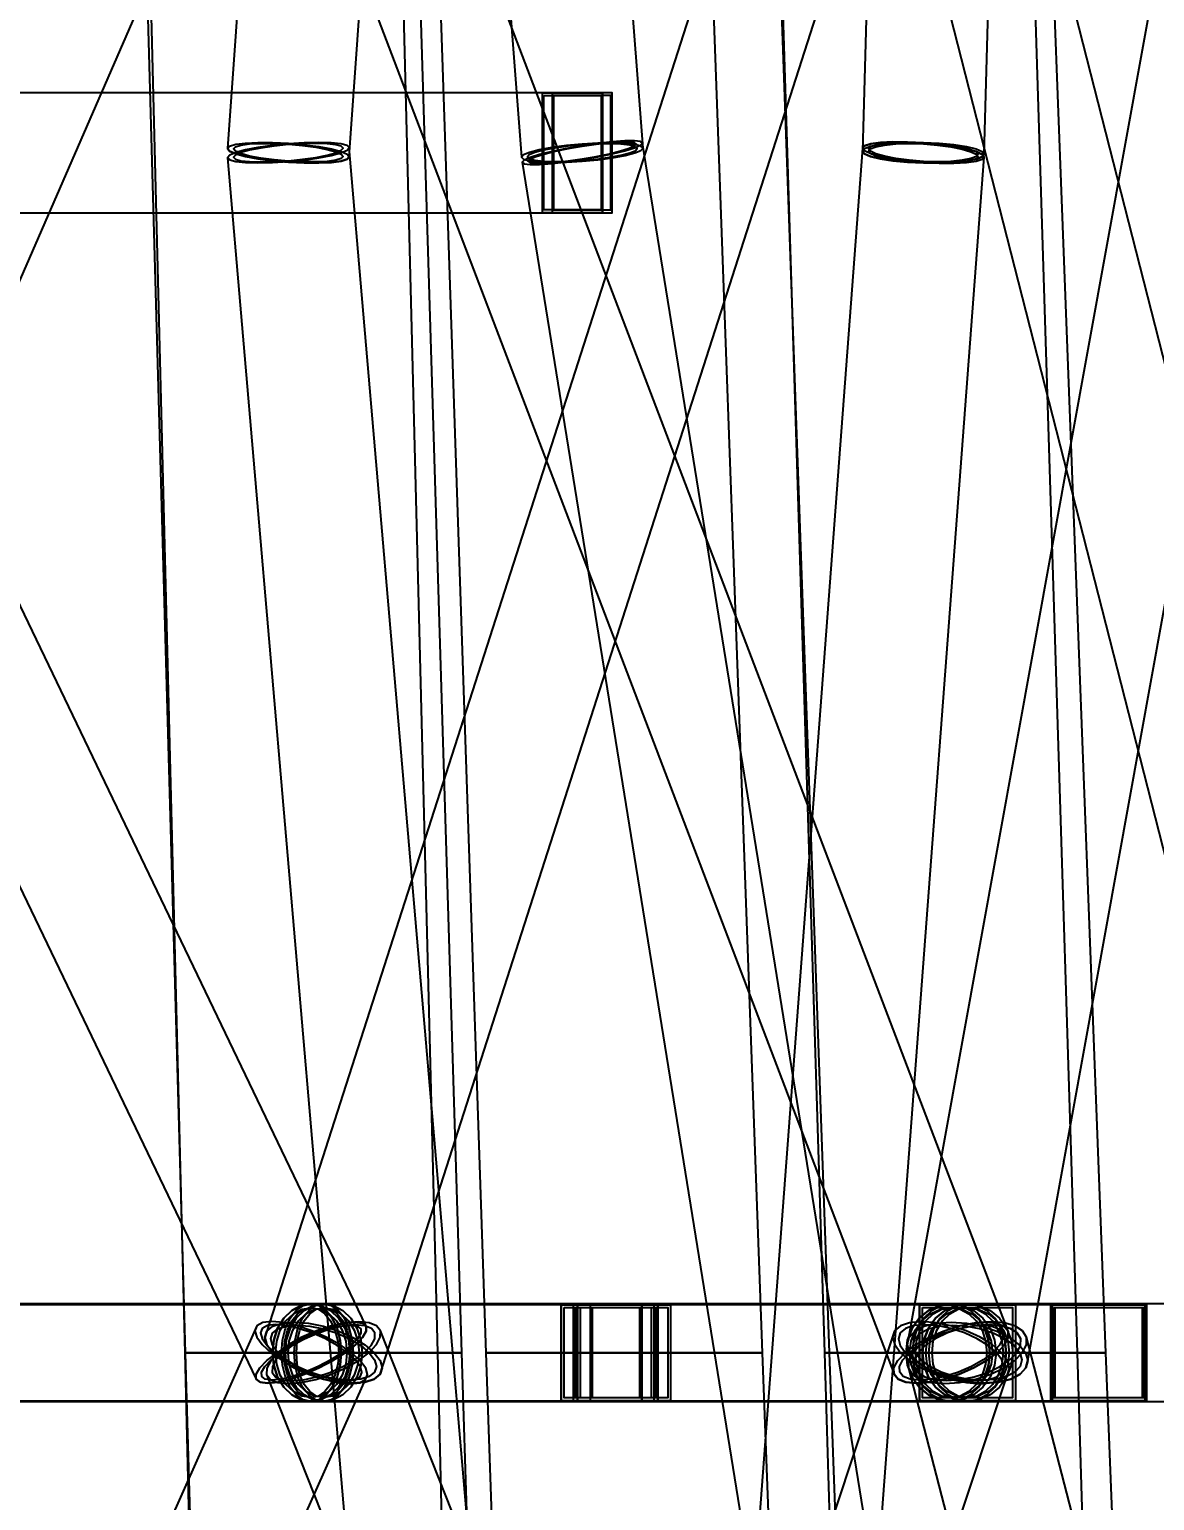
# Model space of a CAD drawing. Header units: millimetres. Extents: x -123812 to 252100, y -3000 to 639000.
# Drawn here: x 10661 to 15347, y 294384 to 300514 of the extents above; entities that cross this region are included whole.
import ezdxf

# ---------------------------------------------------------------- set-up
doc = ezdxf.new("R2010")
doc.units = ezdxf.units.MM
doc.layers.add('D-STR-DIM', color=7, linetype='Continuous', lineweight=13)
doc.layers.add('D-STR-STRC', color=7, linetype='Continuous', lineweight=25)
doc.styles.add('OpenSansCondensed-Light', font='OpenSansCondensed-Light.ttf')
doc.styles.add('TOWER_UNICODE', font='Arial Unicode.ttf')
doc.dimstyles.new('EZDXF', dxfattribs={"dimtxt": 0.25, "dimasz": 0.175, "dimexe": 0.375, "dimexo": 0.125, "dimgap": 0.1, "dimtad": 1, "dimlfac": 100, "dimzin": 12, "dimdsep": 46, "dimtxsty": 'OpenSansCondensed-Light', "dimblk": 'ARCHTICK', "dimcen": 2.5, "dimazin": 3, "dimtfac": 0.5, "dimtmove": 2, "dimatfit": 3})

# ---------------------------------------------------------------- blocks, each defined once
blk = doc.blocks.new('_ARCHTICK')
at = {"color": 0, "linetype": 'BYBLOCK', "const_width": 0.15}
blk.add_lwpolyline([(-0.5, -0.5), (0.5, 0.5)], dxfattribs=at)

msp = doc.modelspace()

# ---------------------------------------------------------------- linework, layer by layer
at = {"layer": 'D-STR-STRC'}
for points in [[(10785.5, 324980.9), (12710.2, 299980.9), (12718.8, 299972.3), (12744.1, 299965.6), (12784.3, 299961.2), (12836.8, 299959.5), (12897.9, 299960.5), (12963.4, 299964.2), (13029, 299970.4), (13090.1, 299978.6), (13142.5, 299988.2), (13182.8, 299998.7), (13208.1, 300009.2), (13216.7, 300019.1), (11292, 325019.1)], [(13266.2, 325017.6), (11486, 300017.6), (11494.6, 300006.8), (11519.9, 299995.6), (11560.2, 299984.6), (11612.7, 299974.7), (11673.8, 299966.6), (11739.3, 299960.7), (11804.9, 299957.4), (11866, 299957.1), (11918.5, 299959.7), (11958.8, 299965.1), (11984.1, 299972.8), (11992.7, 299982.4), (13773, 324982.4)], [(14825.3, 325006.9), (14130.4, 300006.9), (14139.1, 299995.6), (14164.4, 299984.6), (14204.8, 299974.6), (14257.4, 299966.4), (14318.6, 299960.5), (14384.3, 299957.3), (14450, 299957), (14511.3, 299959.6), (14563.9, 299965), (14604.2, 299972.7), (14629.6, 299982.3), (14638.2, 299993.1), (15333.1, 324993.1)], [(8005.3, 302389.8), (11605.7, 294889.8), (11621.7, 294877.1), (11652.2, 294872.8), (11695.1, 294877.1), (11747.6, 294889.8), (11805.9, 294910), (11866.3, 294936.4), (11924.4, 294967.1), (11976.4, 295000), (12018.8, 295032.9), (12048.6, 295063.6), (12063.8, 295090), (12063.4, 295110.2), (8463, 302610.2)], [(8627.4, 294889.9), (11893.1, 302389.9), (11901.4, 302410.1), (11893.6, 302436.4), (11870.4, 302467.1), (11833.2, 302500), (11784.7, 302532.9), (11728, 302563.6), (11667.2, 302589.9), (11606.3, 302610.1), (11549.4, 302622.8), (11500.5, 302627.1), (11462.9, 302622.8), (11439.1, 302610.1), (8173.5, 295110.1)], [(11408.6, 302409.9), (14262.4, 294909.9), (14279.1, 294889.7), (14311, 294876.9), (14355.7, 294872.6), (14410.2, 294876.9), (14470.8, 294889.7), (14533.4, 294909.9), (14593.7, 294936.3), (14647.7, 294967), (14691.5, 295000), (14722.3, 295033), (14737.9, 295063.7), (14737.3, 295090.1), (11883.5, 302590.1)], [(14056.7, 302589.9), (11650.2, 295089.9), (11641.8, 295063.6), (11650.1, 295032.9), (11674.5, 295000), (11713.3, 294967.1), (11763.8, 294936.4), (11822.6, 294910.1), (11885.8, 294889.8), (11948.9, 294877.1), (12007.8, 294872.8), (12058.3, 294877.1), (12097.1, 294889.8), (12121.5, 294910.1), (14528, 302410.1)], [(14019.8, 302436.2), (15935.8, 294936.2), (15952.1, 294909.8), (15984, 294889.5), (16029.4, 294876.8), (16085.1, 294872.4), (16147.5, 294876.8), (16212.1, 294889.5), (16274.7, 294909.8), (16331, 294936.2), (16377, 294967), (16409.8, 295000), (16427, 295033), (16427.5, 295063.8), (14511.5, 302563.8)], [(15677.4, 302533), (14317.4, 295033), (14327, 295000), (14353, 294967), (14393.6, 294936.2), (14446.2, 294909.8), (14507, 294889.6), (14572.1, 294876.8), (14636.9, 294872.5), (14697, 294876.8), (14748.3, 294889.6), (14787.4, 294909.8), (14811.5, 294936.2), (14819.1, 294967), (16179, 302467)], [(14141.7, 275021.3), (11992.4, 300021.3), (11983.8, 300030.2), (11958.5, 300037.1), (11918.3, 300041.4), (11865.9, 300042.9), (11804.9, 300041.5), (11739.3, 300037.3), (11673.8, 300030.5), (11612.8, 300021.6), (11560.4, 300011.3), (11520.2, 300000.2), (11494.9, 299989.1), (11486.3, 299978.7), (13635.5, 274978.7)], [(12756.3, 274981.4), (14637.6, 299981.4), (14629, 299992.7), (14603.7, 300004.5), (14563.4, 300016), (14511, 300026.3), (14449.9, 300034.9), (14384.3, 300041.1), (14318.8, 300044.5), (14257.7, 300044.9), (14205.2, 300042.2), (14165, 300036.6), (14139.7, 300028.6), (14131, 300018.6), (12249.7, 275018.6)], [(17247.8, 275039.9), (13214.2, 300039.9), (13205.7, 300046.1), (13180.6, 300049), (13140.8, 300048.7), (13088.8, 300045), (13028.3, 300038.2), (12963.4, 300028.9), (12898.5, 300017.6), (12838, 300005), (12786.1, 299992.2), (12746.2, 299979.8), (12721.2, 299968.9), (12712.6, 299960.1), (16746.2, 274960.1)], [(8366.2, 294796.8), (11834.5, 294796.8), (11866.7, 294803.7), (11896.6, 294824), (11922.3, 294856.3), (11942.1, 294898.4), (11954.5, 294947.4), (11958.7, 295000), (11954.5, 295052.6), (11942.1, 295101.6), (11922.3, 295143.7), (11896.6, 295176), (11866.7, 295196.3), (11834.5, 295203.2), (8366.2, 295203.2)], [(8400.4, 294796.8), (11885.8, 294796.8), (11917.7, 294803.7), (11947.3, 294824), (11972.8, 294856.3), (11992.3, 294898.4), (12004.6, 294947.4), (12008.8, 295000), (12004.6, 295052.6), (11992.3, 295101.6), (11972.8, 295143.7), (11947.3, 295176), (11917.7, 295196.3), (11885.8, 295203.2), (8400.4, 295203.2)], [(16181.7, 295203.2), (14499.9, 295203.2), (14451.3, 295196.3), (14406, 295176), (14367.2, 295143.7), (14337.3, 295101.6), (14318.6, 295052.6), (14312.2, 295000), (14318.6, 294947.4), (14337.3, 294898.4), (14367.2, 294856.3), (14406, 294824), (14451.3, 294803.7), (14499.9, 294796.8), (16181.7, 294796.8)], [(16215.9, 295203.2), (14568.3, 295203.2), (14519.6, 295196.3), (14474.2, 295176), (14435.2, 295143.7), (14405.3, 295101.6), (14386.5, 295052.6), (14380.1, 295000), (14386.5, 294947.4), (14405.3, 294898.4), (14435.2, 294856.3), (14474.2, 294824), (14519.6, 294803.7), (14568.3, 294796.8), (16215.9, 294796.8)], [(8717.8, 287387.8), (12060.5, 294887.8), (12069.1, 294908.4), (12061.7, 294935.2), (12038.8, 294966.5), (12002, 295000), (11953.7, 295033.5), (11897.4, 295064.8), (11836.8, 295091.6), (11776, 295112.2), (11719.2, 295125.1), (11670.2, 295129.5), (11632.5, 295125.1), (11608.5, 295112.2), (8265.8, 287612.2)], [(15091.9, 287591.3), (12122.8, 295091.3), (12107.1, 295111.8), (12076.3, 295124.7), (12032.5, 295129.1), (11978.7, 295124.7), (11918.6, 295111.8), (11856.3, 295091.3), (11796, 295064.6), (11741.8, 295033.4), (11697.4, 295000), (11665.9, 294966.6), (11649.3, 294935.4), (11648.9, 294908.7), (14618, 287408.7)], [(12250.2, 287408.5), (14735.2, 294908.5), (14743.3, 294935.3), (14734.8, 294966.5), (14710.3, 295000), (14671.4, 295033.5), (14620.9, 295064.7), (14562.1, 295091.5), (14499.1, 295112), (14436.1, 295124.9), (14377.4, 295129.4), (14327.2, 295124.9), (14288.6, 295112), (14264.5, 295091.5), (11779.4, 287591.5)], [(16752.1, 287564.3), (14814, 295064.3), (14797.7, 295091), (14765.8, 295111.4), (14720.4, 295124.2), (14664.6, 295128.6), (14602.3, 295124.2), (14537.7, 295111.4), (14475.1, 295091), (14418.9, 295064.3), (14372.9, 295033.3), (14340.2, 295000), (14323, 294966.7), (14322.6, 294935.7), (16260.7, 287435.7)]]:
    msp.add_lwpolyline(points, dxfattribs=at)
for points in [[(11099.6, 302500), (11309.4, 295000), (12462.3, 295000), (12232.6, 302500)], [(11119.8, 302500), (11307.5, 295000), (12361.5, 295000), (12172.3, 302500)], [(12309.8, 302500), (12561.3, 295000), (13714.1, 295000), (13442.8, 302500)], [(13725.8, 302500), (13991.9, 295000), (15144.7, 295000), (14858.9, 302500)], [(13739.3, 302500), (13972.9, 295000), (15026.8, 295000), (14791.9, 302500)], [(5244.4, 299750), (13088.4, 299750), (13088.4, 300250), (5244.4, 300250)], [(5244.4, 299750), (13047.8, 299750), (13047.8, 300250), (5244.4, 300250)], [(12797.8, 300250), (13047.8, 300250), (13047.8, 299750), (12797.8, 299750)], [(13088.4, 300250), (12838.4, 300250), (12838.4, 299750), (13088.4, 299750)], [(12803.8, 300238), (13041.8, 300238), (13041.8, 299762), (12803.8, 299762)], [(13082.4, 300238), (12844.4, 300238), (12844.4, 299762), (13082.4, 299762)], [(11739.3, 299960.7), (11673.8, 299966.6), (11612.7, 299974.7), (11560.2, 299984.6), (11519.9, 299995.6), (11494.6, 300006.8), (11486, 300017.6), (11494.6, 300027.2), (11519.9, 300034.9), (11560.2, 300040.3), (11612.7, 300042.9), (11673.8, 300042.6), (11739.3, 300039.3), (11804.9, 300033.4), (11866, 300025.3), (11918.5, 300015.4), (11958.8, 300004.4), (11984.1, 299993.2), (11992.7, 299982.4), (11984.1, 299972.8), (11958.8, 299965.1), (11918.5, 299959.7), (11866, 299957.1), (11804.9, 299957.4)], [(11739.3, 300037.3), (11673.8, 300030.5), (11612.8, 300021.6), (11560.4, 300011.3), (11520.2, 300000.2), (11494.9, 299989.1), (11486.3, 299978.7), (11494.9, 299969.8), (11520.2, 299962.9), (11560.4, 299958.6), (11612.8, 299957.1), (11673.8, 299958.5), (11739.3, 299962.7), (11804.9, 299969.5), (11865.9, 299978.4), (11918.3, 299988.7), (11958.5, 299999.8), (11983.8, 300010.9), (11992.4, 300021.3), (11983.8, 300030.2), (11958.5, 300037.1), (11918.3, 300041.4), (11865.9, 300042.9), (11804.9, 300041.5)], [(11739.3, 299964.5), (11680.2, 299969.8), (11625.1, 299977.2), (11577.8, 299986.1), (11541.5, 299996), (11518.7, 300006.2), (11510.9, 300015.9), (11518.7, 300024.5), (11541.5, 300031.5), (11577.8, 300036.3), (11625.1, 300038.7), (11680.2, 300038.4), (11739.3, 300035.5), (11798.5, 300030.2), (11853.6, 300022.8), (11900.9, 300013.9), (11937.2, 300004), (11960, 299993.8), (11967.8, 299984.1), (11960, 299975.5), (11937.2, 299968.5), (11900.9, 299963.7), (11853.6, 299961.3), (11798.5, 299961.6)], [(11739.3, 300033.6), (11680.3, 300027.5), (11625.3, 300019.5), (11578, 300010.2), (11541.7, 300000.2), (11518.9, 299990.2), (11511.2, 299980.8), (11518.9, 299972.8), (11541.7, 299966.6), (11578, 299962.7), (11625.3, 299961.3), (11680.3, 299962.6), (11739.3, 299966.4), (11798.4, 299972.5), (11853.4, 299980.5), (11900.7, 299989.8), (11937, 299999.8), (11959.7, 300009.8), (11967.5, 300019.2), (11959.7, 300027.2), (11937, 300033.4), (11900.7, 300037.3), (11853.4, 300038.7), (11798.4, 300037.4)], [(12963.4, 300035.8), (12897.9, 300029.6), (12836.8, 300021.4), (12784.3, 300011.8), (12744.1, 300001.3), (12718.8, 299990.8), (12710.2, 299980.9), (12718.8, 299972.3), (12744.1, 299965.6), (12784.3, 299961.2), (12836.8, 299959.5), (12897.9, 299960.5), (12963.4, 299964.2), (13029, 299970.4), (13090.1, 299978.6), (13142.5, 299988.2), (13182.8, 299998.7), (13208.1, 300009.2), (13216.7, 300019.1), (13208.1, 300027.7), (13182.8, 300034.4), (13142.5, 300038.8), (13090.1, 300040.5), (13029, 300039.5)], [(12963.4, 300028.9), (12898.5, 300017.6), (12838, 300005), (12786.1, 299992.2), (12746.2, 299979.8), (12721.2, 299968.9), (12712.6, 299960.1), (12721.2, 299953.9), (12746.2, 299951), (12786.1, 299951.3), (12838, 299955), (12898.5, 299961.8), (12963.4, 299971.1), (13028.3, 299982.4), (13088.8, 299995), (13140.8, 300007.8), (13180.6, 300020.2), (13205.7, 300031.1), (13214.2, 300039.9), (13205.7, 300046.1), (13180.6, 300049), (13140.8, 300048.7), (13088.8, 300045), (13028.3, 300038.2)], [(12963.4, 300032.2), (12904.3, 300026.7), (12849.3, 300019.3), (12802, 300010.6), (12765.7, 300001.2), (12742.9, 299991.7), (12735.1, 299982.8), (12742.9, 299975), (12765.7, 299969), (12802, 299965), (12849.3, 299963.5), (12904.3, 299964.4), (12963.4, 299967.8), (13022.5, 299973.3), (13077.6, 299980.7), (13124.9, 299989.4), (13161.2, 299998.8), (13184, 300008.3), (13191.8, 300017.2), (13184, 300025), (13161.2, 300031), (13124.9, 300035), (13077.6, 300036.5), (13022.5, 300035.6)], [(12963.4, 300026), (12904.9, 300015.8), (12850.4, 300004.5), (12803.5, 299992.9), (12767.6, 299981.8), (12745, 299972), (12737.3, 299964), (12745, 299958.5), (12767.6, 299955.8), (12803.5, 299956.1), (12850.4, 299959.5), (12904.9, 299965.5), (12963.4, 299974), (13021.9, 299984.2), (13076.5, 299995.5), (13123.3, 300007.1), (13159.2, 300018.2), (13181.8, 300028), (13189.5, 300036), (13181.8, 300041.5), (13159.2, 300044.2), (13123.3, 300043.9), (13076.5, 300040.5), (13021.9, 300034.5)], [(14384.3, 299957.3), (14318.6, 299960.5), (14257.4, 299966.4), (14204.8, 299974.6), (14164.4, 299984.6), (14139.1, 299995.6), (14130.4, 300006.9), (14139.1, 300017.7), (14164.4, 300027.3), (14204.8, 300035), (14257.4, 300040.4), (14318.6, 300043), (14384.3, 300042.7), (14450, 300039.5), (14511.3, 300033.6), (14563.9, 300025.4), (14604.2, 300015.4), (14629.6, 300004.4), (14638.2, 299993.1), (14629.6, 299982.3), (14604.2, 299972.7), (14563.9, 299965), (14511.3, 299959.6), (14450, 299957)], [(14384.3, 299958.9), (14318.8, 299965.1), (14257.7, 299973.7), (14205.2, 299984), (14165, 299995.5), (14139.7, 300007.3), (14131, 300018.6), (14139.7, 300028.6), (14165, 300036.6), (14205.2, 300042.2), (14257.7, 300044.9), (14318.8, 300044.5), (14384.3, 300041.1), (14449.9, 300034.9), (14511, 300026.3), (14563.4, 300016), (14603.7, 300004.5), (14629, 299992.7), (14637.6, 299981.4), (14629, 299971.4), (14603.7, 299963.4), (14563.4, 299957.8), (14511, 299955.1), (14449.9, 299955.5)], [(14384.3, 299961.5), (14325.1, 299964.4), (14269.9, 299969.7), (14222.5, 299977.1), (14186.1, 299986.1), (14163.2, 299996), (14155.4, 300006.2), (14163.2, 300015.9), (14186.1, 300024.6), (14222.5, 300031.6), (14269.9, 300036.4), (14325.1, 300038.8), (14384.3, 300038.5), (14443.6, 300035.6), (14498.8, 300030.3), (14546.2, 300022.9), (14582.6, 300013.9), (14605.4, 300004), (14613.2, 299993.8), (14605.4, 299984.1), (14582.6, 299975.4), (14546.2, 299968.4), (14498.8, 299963.6), (14443.6, 299961.2)], [(14384.3, 299962.9), (14325.2, 299968.5), (14270.1, 299976.2), (14222.8, 299985.6), (14186.5, 299995.9), (14163.7, 300006.6), (14156, 300016.7), (14163.7, 300025.8), (14186.5, 300033), (14222.8, 300038.1), (14270.1, 300040.5), (14325.2, 300040.2), (14384.3, 300037.1), (14443.4, 300031.5), (14498.5, 300023.8), (14545.8, 300014.4), (14582.1, 300004.1), (14604.9, 299993.4), (14612.7, 299983.3), (14604.9, 299974.2), (14582.1, 299967), (14545.8, 299961.9), (14498.5, 299959.5), (14443.4, 299959.8)], [(7400.2, 294800), (13211, 294800), (13211, 295200), (7400.2, 295200)], [(7432.2, 294800), (13278.2, 294800), (13278.2, 295200), (7432.2, 295200)], [(11673.2, 295000), (11678.7, 294947.4), (11694.8, 294898.4), (11720.4, 294856.3), (11753.9, 294824), (11792.8, 294803.7), (11834.5, 294796.8), (14499.9, 294796.8), (14541.6, 294803.7), (14580.5, 294824), (14613.9, 294856.3), (14639.6, 294898.4), (14655.7, 294947.4), (14661.2, 295000), (14655.7, 295052.6), (14639.6, 295101.6), (14613.9, 295143.7), (14580.5, 295176), (14541.6, 295196.3), (14499.9, 295203.2), (11834.5, 295203.2), (11792.8, 295196.3), (11753.9, 295176), (11720.4, 295143.7), (11694.8, 295101.6), (11678.7, 295052.6)], [(11995.9, 295000), (11990.4, 294947.4), (11974.2, 294898.4), (11948.6, 294856.3), (11915.2, 294824), (11876.3, 294803.7), (11834.5, 294796.8), (11792.8, 294803.7), (11753.9, 294824), (11720.4, 294856.3), (11694.8, 294898.4), (11678.7, 294947.4), (11673.2, 295000), (11678.7, 295052.6), (11694.8, 295101.6), (11720.4, 295143.7), (11753.9, 295176), (11792.8, 295196.3), (11834.5, 295203.2), (11876.3, 295196.3), (11915.2, 295176), (11948.6, 295143.7), (11974.2, 295101.6), (11990.4, 295052.6)], [(11983.2, 295000), (11978.1, 294951.5), (11963.2, 294906.4), (11939.6, 294867.6), (11908.8, 294837.9), (11873, 294819.2), (11834.5, 294812.8), (11796.1, 294819.2), (11760.2, 294837.9), (11729.4, 294867.6), (11705.8, 294906.4), (11691, 294951.5), (11685.9, 295000), (11691, 295048.5), (11705.8, 295093.6), (11729.4, 295132.4), (11760.2, 295162.1), (11796.1, 295180.8), (11834.5, 295187.2), (11873, 295180.8), (11908.8, 295162.1), (11939.6, 295132.4), (11963.2, 295093.6), (11978.1, 295048.5)], [(11958.7, 295000), (11954.5, 294947.4), (11942.1, 294898.4), (11922.3, 294856.3), (11896.6, 294824), (11866.7, 294803.7), (11834.5, 294796.8), (11802.4, 294803.7), (11772.4, 294824), (11746.7, 294856.3), (11727, 294898.4), (11714.6, 294947.4), (11710.3, 295000), (11714.6, 295052.6), (11727, 295101.6), (11746.7, 295143.7), (11772.4, 295176), (11802.4, 295196.3), (11834.5, 295203.2), (11866.7, 295196.3), (11896.6, 295176), (11922.3, 295143.7), (11942.1, 295101.6), (11954.5, 295052.6)], [(11948.9, 295000), (11945, 294951.5), (11933.6, 294906.4), (11915.4, 294867.6), (11891.7, 294837.9), (11864.1, 294819.2), (11834.5, 294812.8), (11804.9, 294819.2), (11777.3, 294837.9), (11753.6, 294867.6), (11735.5, 294906.4), (11724, 294951.5), (11720.1, 295000), (11724, 295048.5), (11735.5, 295093.6), (11753.6, 295132.4), (11777.3, 295162.1), (11804.9, 295180.8), (11834.5, 295187.2), (11864.1, 295180.8), (11891.7, 295162.1), (11915.4, 295132.4), (11933.6, 295093.6), (11945, 295048.5)], [(11725.4, 295000), (11730.9, 294947.4), (11746.9, 294898.4), (11772.4, 294856.3), (11805.6, 294824), (11844.3, 294803.7), (11885.8, 294796.8), (14568.3, 294796.8), (14609.8, 294803.7), (14648.5, 294824), (14681.7, 294856.3), (14707.2, 294898.4), (14723.2, 294947.4), (14728.7, 295000), (14723.2, 295052.6), (14707.2, 295101.6), (14681.7, 295143.7), (14648.5, 295176), (14609.8, 295196.3), (14568.3, 295203.2), (11885.8, 295203.2), (11844.3, 295196.3), (11805.6, 295176), (11772.4, 295143.7), (11746.9, 295101.6), (11730.9, 295052.6)], [(12046.3, 295000), (12040.8, 294947.4), (12024.8, 294898.4), (11999.3, 294856.3), (11966.1, 294824), (11927.4, 294803.7), (11885.8, 294796.8), (11844.3, 294803.7), (11805.6, 294824), (11772.4, 294856.3), (11746.9, 294898.4), (11730.9, 294947.4), (11725.4, 295000), (11730.9, 295052.6), (11746.9, 295101.6), (11772.4, 295143.7), (11805.6, 295176), (11844.3, 295196.3), (11885.8, 295203.2), (11927.4, 295196.3), (11966.1, 295176), (11999.3, 295143.7), (12024.8, 295101.6), (12040.8, 295052.6)], [(12033.7, 295000), (12028.6, 294951.5), (12013.8, 294906.4), (11990.4, 294867.6), (11959.7, 294837.9), (11924.1, 294819.2), (11885.8, 294812.8), (11847.6, 294819.2), (11811.9, 294837.9), (11781.3, 294867.6), (11757.8, 294906.4), (11743.1, 294951.5), (11738, 295000), (11743.1, 295048.5), (11757.8, 295093.6), (11781.3, 295132.4), (11811.9, 295162.1), (11847.6, 295180.8), (11885.8, 295187.2), (11924.1, 295180.8), (11959.7, 295162.1), (11990.4, 295132.4), (12013.8, 295093.6), (12028.6, 295048.5)], [(12008.8, 295000), (12004.6, 294947.4), (11992.3, 294898.4), (11972.8, 294856.3), (11947.3, 294824), (11917.7, 294803.7), (11885.8, 294796.8), (11854, 294803.7), (11824.4, 294824), (11798.9, 294856.3), (11779.4, 294898.4), (11767.1, 294947.4), (11762.9, 295000), (11767.1, 295052.6), (11779.4, 295101.6), (11798.9, 295143.7), (11824.4, 295176), (11854, 295196.3), (11885.8, 295203.2), (11917.7, 295196.3), (11947.3, 295176), (11972.8, 295143.7), (11992.3, 295101.6), (12004.6, 295052.6)], [(11999.1, 295000), (11995.2, 294951.5), (11983.9, 294906.4), (11965.9, 294867.6), (11942.5, 294837.9), (11915.2, 294819.2), (11885.8, 294812.8), (11856.5, 294819.2), (11829.2, 294837.9), (11805.8, 294867.6), (11787.8, 294906.4), (11776.5, 294951.5), (11772.6, 295000), (11776.5, 295048.5), (11787.8, 295093.6), (11805.8, 295132.4), (11829.2, 295162.1), (11856.5, 295180.8), (11885.8, 295187.2), (11915.2, 295180.8), (11942.5, 295162.1), (11965.9, 295132.4), (11983.9, 295093.6), (11995.2, 295048.5)], [(12876.2, 294800), (15307.8, 294800), (15307.8, 295200), (12876.2, 295200)], [(12876.2, 295200), (13262.3, 295200), (13262.3, 294800), (12876.2, 294800)], [(12887.8, 295188), (13250.7, 295188), (13250.7, 294812), (12887.8, 294812)], [(12927.5, 295200), (13211, 295200), (13211, 294800), (12927.5, 294800)], [(12936, 295188), (13202.5, 295188), (13202.5, 294812), (12936, 294812)], [(12944.2, 294800), (15308.2, 294800), (15308.2, 295200), (12944.2, 295200)], [(12944.2, 295200), (13331.2, 295200), (13331.2, 294800), (12944.2, 294800)], [(12955.8, 295188), (13319.6, 295188), (13319.6, 294812), (12955.8, 294812)], [(12997.2, 295200), (13278.2, 295200), (13278.2, 294800), (12997.2, 294800)], [(13005.6, 295188), (13269.8, 295188), (13269.8, 294812), (13005.6, 294812)], [(14687.5, 295000), (14681.1, 294947.4), (14662.4, 294898.4), (14632.5, 294856.3), (14593.7, 294824), (14548.4, 294803.7), (14499.9, 294796.8), (14451.3, 294803.7), (14406, 294824), (14367.2, 294856.3), (14337.3, 294898.4), (14318.6, 294947.4), (14312.2, 295000), (14318.6, 295052.6), (14337.3, 295101.6), (14367.2, 295143.7), (14406, 295176), (14451.3, 295196.3), (14499.9, 295203.2), (14548.4, 295196.3), (14593.7, 295176), (14632.5, 295143.7), (14662.4, 295101.6), (14681.1, 295052.6)], [(14672.7, 295000), (14666.8, 294951.5), (14649.6, 294906.4), (14622.1, 294867.6), (14586.3, 294837.9), (14544.6, 294819.2), (14499.9, 294812.8), (14455.1, 294819.2), (14413.4, 294837.9), (14377.6, 294867.6), (14350.1, 294906.4), (14332.9, 294951.5), (14327, 295000), (14332.9, 295048.5), (14350.1, 295093.6), (14377.6, 295132.4), (14413.4, 295162.1), (14455.1, 295180.8), (14499.9, 295187.2), (14544.6, 295180.8), (14586.3, 295162.1), (14622.1, 295132.4), (14649.6, 295093.6), (14666.8, 295048.5)], [(14661.2, 295000), (14655.7, 294947.4), (14639.6, 294898.4), (14613.9, 294856.3), (14580.5, 294824), (14541.6, 294803.7), (14499.9, 294796.8), (14458.1, 294803.7), (14419.2, 294824), (14385.8, 294856.3), (14360.1, 294898.4), (14344, 294947.4), (14338.5, 295000), (14344, 295052.6), (14360.1, 295101.6), (14385.8, 295143.7), (14419.2, 295176), (14458.1, 295196.3), (14499.9, 295203.2), (14541.6, 295196.3), (14580.5, 295176), (14613.9, 295143.7), (14639.6, 295101.6), (14655.7, 295052.6)], [(14648.5, 295000), (14643.4, 294951.5), (14628.6, 294906.4), (14604.9, 294867.6), (14574.2, 294837.9), (14538.3, 294819.2), (14499.9, 294812.8), (14461.4, 294819.2), (14425.5, 294837.9), (14394.8, 294867.6), (14371.1, 294906.4), (14356.3, 294951.5), (14351.2, 295000), (14356.3, 295048.5), (14371.1, 295093.6), (14394.8, 295132.4), (14425.5, 295162.1), (14461.4, 295180.8), (14499.9, 295187.2), (14538.3, 295180.8), (14574.2, 295162.1), (14604.9, 295132.4), (14628.6, 295093.6), (14643.4, 295048.5)], [(14368.7, 294800), (15314.3, 294800), (15314.3, 295200), (14368.7, 295200)], [(14368.7, 295200), (14767.9, 295200), (14767.9, 294800), (14368.7, 294800)], [(14756.5, 295000), (14750.1, 294947.4), (14731.3, 294898.4), (14701.4, 294856.3), (14662.4, 294824), (14617, 294803.7), (14568.3, 294796.8), (14519.6, 294803.7), (14474.2, 294824), (14435.2, 294856.3), (14405.3, 294898.4), (14386.5, 294947.4), (14380.1, 295000), (14386.5, 295052.6), (14405.3, 295101.6), (14435.2, 295143.7), (14474.2, 295176), (14519.6, 295196.3), (14568.3, 295203.2), (14617, 295196.3), (14662.4, 295176), (14701.4, 295143.7), (14731.3, 295101.6), (14750.1, 295052.6)], [(14380.7, 295188), (14755.9, 295188), (14755.9, 294812), (14380.7, 294812)], [(14741.7, 295000), (14735.8, 294951.5), (14718.4, 294906.4), (14690.9, 294867.6), (14655, 294837.9), (14613.2, 294819.2), (14568.3, 294812.8), (14523.4, 294819.2), (14481.6, 294837.9), (14445.7, 294867.6), (14418.1, 294906.4), (14400.8, 294951.5), (14394.9, 295000), (14400.8, 295048.5), (14418.1, 295093.6), (14445.7, 295132.4), (14481.6, 295162.1), (14523.4, 295180.8), (14568.3, 295187.2), (14613.2, 295180.8), (14655, 295162.1), (14690.9, 295132.4), (14718.4, 295093.6), (14735.8, 295048.5)], [(14728.7, 295000), (14723.2, 294947.4), (14707.2, 294898.4), (14681.7, 294856.3), (14648.5, 294824), (14609.8, 294803.7), (14568.3, 294796.8), (14526.8, 294803.7), (14488.1, 294824), (14454.8, 294856.3), (14429.3, 294898.4), (14413.3, 294947.4), (14407.8, 295000), (14413.3, 295052.6), (14429.3, 295101.6), (14454.8, 295143.7), (14488.1, 295176), (14526.8, 295196.3), (14568.3, 295203.2), (14609.8, 295196.3), (14648.5, 295176), (14681.7, 295143.7), (14707.2, 295101.6), (14723.2, 295052.6)], [(14716.1, 295000), (14711, 294951.5), (14696.3, 294906.4), (14672.8, 294867.6), (14642.2, 294837.9), (14606.5, 294819.2), (14568.3, 294812.8), (14530, 294819.2), (14494.4, 294837.9), (14463.8, 294867.6), (14440.3, 294906.4), (14425.5, 294951.5), (14420.5, 295000), (14425.5, 295048.5), (14440.3, 295093.6), (14463.8, 295132.4), (14494.4, 295162.1), (14530, 295180.8), (14568.3, 295187.2), (14606.5, 295180.8), (14642.2, 295162.1), (14672.8, 295132.4), (14696.3, 295093.6), (14711, 295048.5)], [(14915.1, 295200), (15314.3, 295200), (15314.3, 294800), (14915.1, 294800)], [(14921.2, 295200), (15308.2, 295200), (15308.2, 294800), (14921.2, 294800)], [(14921.6, 295200), (15307.8, 295200), (15307.8, 294800), (14921.6, 294800)], [(14927.1, 295188), (15302.3, 295188), (15302.3, 294812), (14927.1, 294812)], [(14932.8, 295188), (15296.6, 295188), (15296.6, 294812), (14932.8, 294812)], [(14933.2, 295188), (15296.2, 295188), (15296.2, 294812), (14933.2, 294812)], [(11667.1, 295000), (11715.3, 294966.5), (11771.7, 294935.2), (11832.3, 294908.4), (11893.1, 294887.8), (11949.9, 294874.9), (11998.8, 294870.5), (12036.6, 294874.9), (12060.5, 294887.8), (12069.1, 294908.4), (12061.7, 294935.2), (12038.8, 294966.5), (12002, 295000), (11953.7, 295033.5), (11897.4, 295064.8), (11836.8, 295091.6), (11776, 295112.2), (11719.2, 295125.1), (11670.2, 295129.5), (11632.5, 295125.1), (11608.5, 295112.2), (11599.9, 295091.6), (11607.4, 295064.8), (11630.3, 295033.5)], [(11976.4, 295000), (11924.4, 294967.1), (11866.3, 294936.4), (11805.9, 294910), (11747.6, 294889.8), (11695.1, 294877.1), (11652.2, 294872.8), (11621.7, 294877.1), (11605.7, 294889.8), (11605.3, 294910), (11620.5, 294936.4), (11650.3, 294967.1), (11692.6, 295000), (11744.7, 295032.9), (11802.8, 295063.6), (11863.1, 295090), (11921.5, 295110.2), (11973.9, 295122.9), (12016.9, 295127.2), (12047.4, 295122.9), (12063.4, 295110.2), (12063.8, 295090), (12048.6, 295063.6), (12018.8, 295032.9)], [(11683.6, 295000), (11727, 294969.8), (11777.9, 294941.6), (11832.5, 294917.4), (11887.3, 294898.9), (11938.5, 294887.2), (11982.7, 294883.2), (12016.7, 294887.2), (12038.3, 294898.9), (12046, 294917.4), (12039.3, 294941.6), (12018.7, 294969.8), (11985.5, 295000), (11942, 295030.2), (11891.2, 295058.4), (11836.5, 295082.6), (11781.7, 295101.1), (11730.5, 295112.8), (11686.4, 295116.8), (11652.4, 295112.8), (11630.8, 295101.1), (11623, 295082.6), (11629.7, 295058.4), (11650.4, 295030.2)], [(11962.5, 295000), (11915.6, 294970.3), (11863.1, 294942.6), (11808.8, 294918.9), (11756.1, 294900.7), (11708.9, 294889.2), (11670.1, 294885.3), (11642.6, 294889.2), (11628.2, 294900.7), (11627.8, 294918.9), (11641.5, 294942.6), (11668.4, 294970.3), (11706.6, 295000), (11753.5, 295029.7), (11805.9, 295057.4), (11860.3, 295081.1), (11912.9, 295099.3), (11960.2, 295110.8), (11998.9, 295114.7), (12026.4, 295110.8), (12040.9, 295099.3), (12041.2, 295081.1), (12027.5, 295057.4), (12000.6, 295029.7)], [(12097.2, 295000), (12121.6, 294967.1), (12129.9, 294936.4), (12121.5, 294910.1), (12097.1, 294889.8), (12058.3, 294877.1), (12007.8, 294872.8), (11948.9, 294877.1), (11885.8, 294889.8), (11822.6, 294910.1), (11763.8, 294936.4), (11713.3, 294967.1), (11674.5, 295000), (11650.1, 295032.9), (11641.8, 295063.6), (11650.2, 295089.9), (11674.6, 295110.2), (11713.4, 295122.9), (11763.9, 295127.2), (11822.8, 295122.9), (11885.9, 295110.2), (11949.1, 295089.9), (12007.9, 295063.6), (12058.4, 295032.9)], [(11697.4, 295000), (11665.9, 294966.6), (11649.3, 294935.4), (11648.9, 294908.7), (11664.6, 294888.2), (11695.4, 294875.3), (11739.2, 294870.9), (11793, 294875.3), (11853.1, 294888.2), (11915.4, 294908.7), (11975.7, 294935.4), (12029.9, 294966.6), (12074.3, 295000), (12105.8, 295033.4), (12122.4, 295064.6), (12122.8, 295091.3), (12107.1, 295111.8), (12076.3, 295124.7), (12032.5, 295129.1), (11978.7, 295124.7), (11918.6, 295111.8), (11856.3, 295091.3), (11796, 295064.6), (11741.8, 295033.4)], [(12076.4, 295000), (12098.4, 294970.3), (12105.8, 294942.7), (12098.3, 294918.9), (12076.3, 294900.7), (12041.4, 294889.2), (11995.8, 294885.3), (11942.7, 294889.2), (11885.8, 294900.7), (11828.8, 294918.9), (11775.8, 294942.7), (11730.2, 294970.3), (11695.3, 295000), (11673.3, 295029.7), (11665.9, 295057.3), (11673.4, 295081.1), (11695.4, 295099.3), (11730.3, 295110.8), (11775.9, 295114.7), (11829, 295110.8), (11885.9, 295099.3), (11942.9, 295081.1), (11995.9, 295057.3), (12041.5, 295029.7)], [(11715.9, 295000), (11687.5, 294969.9), (11672.6, 294941.8), (11672.2, 294917.7), (11686.4, 294899.2), (11714.2, 294887.5), (11753.6, 294883.6), (11802.1, 294887.5), (11856.3, 294899.2), (11912.5, 294917.7), (11966.9, 294941.8), (12015.7, 294969.9), (12055.8, 295000), (12084.2, 295030.1), (12099.1, 295058.2), (12099.5, 295082.3), (12085.3, 295100.8), (12057.5, 295112.5), (12018.1, 295116.4), (11969.6, 295112.5), (11915.4, 295100.8), (11859.2, 295082.3), (11804.8, 295058.2), (11755.9, 295030.1)], [(14289.4, 295000), (14328.3, 294966.5), (14378.8, 294935.3), (14437.6, 294908.5), (14500.6, 294888), (14563.6, 294875.1), (14622.3, 294870.6), (14672.5, 294875.1), (14711.1, 294888), (14735.2, 294908.5), (14743.3, 294935.3), (14734.8, 294966.5), (14710.3, 295000), (14671.4, 295033.5), (14620.9, 295064.7), (14562.1, 295091.5), (14499.1, 295112), (14436.1, 295124.9), (14377.4, 295129.4), (14327.2, 295124.9), (14288.6, 295112), (14264.5, 295091.5), (14256.4, 295064.7), (14264.9, 295033.5)], [(14691.5, 295000), (14647.7, 294967), (14593.7, 294936.3), (14533.4, 294909.9), (14470.8, 294889.7), (14410.2, 294876.9), (14355.7, 294872.6), (14311, 294876.9), (14279.1, 294889.7), (14262.4, 294909.9), (14261.8, 294936.3), (14277.4, 294967), (14308.2, 295000), (14352, 295033), (14406, 295063.7), (14466.3, 295090.1), (14528.9, 295110.3), (14589.5, 295123.1), (14644, 295127.4), (14688.7, 295123.1), (14720.6, 295110.3), (14737.3, 295090.1), (14737.9, 295063.7), (14722.3, 295033)], [(14310.1, 295000), (14345.1, 294969.8), (14390.7, 294941.7), (14443.7, 294917.5), (14500.6, 294899), (14557.3, 294887.4), (14610.2, 294883.4), (14655.6, 294887.4), (14690.3, 294899), (14712, 294917.5), (14719.3, 294941.7), (14711.7, 294969.8), (14689.6, 295000), (14654.6, 295030.2), (14609, 295058.3), (14556, 295082.5), (14499.1, 295101), (14442.4, 295112.6), (14389.5, 295116.6), (14344.1, 295112.6), (14309.4, 295101), (14287.7, 295082.5), (14280.4, 295058.3), (14288, 295030.2)], [(14672.6, 295000), (14633.1, 294970.3), (14584.5, 294942.6), (14530.1, 294918.8), (14473.7, 294900.5), (14419, 294889), (14369.8, 294885.1), (14329.6, 294889), (14300.9, 294900.5), (14285.7, 294918.8), (14285.2, 294942.6), (14299.3, 294970.3), (14327.1, 295000), (14366.6, 295029.7), (14415.2, 295057.4), (14469.6, 295081.2), (14526, 295099.5), (14580.7, 295111), (14629.9, 295114.9), (14670.1, 295111), (14698.8, 295099.5), (14714, 295081.2), (14714.5, 295057.4), (14700.4, 295029.7)], [(14809.6, 295000), (14819.1, 294967), (14811.5, 294936.2), (14787.4, 294909.8), (14748.3, 294889.6), (14697, 294876.8), (14636.9, 294872.5), (14572.1, 294876.8), (14507, 294889.6), (14446.2, 294909.8), (14393.6, 294936.2), (14353, 294967), (14327, 295000), (14317.4, 295033), (14325, 295063.8), (14349.1, 295090.2), (14388.2, 295110.4), (14439.6, 295123.2), (14499.7, 295127.5), (14564.5, 295123.2), (14629.5, 295110.4), (14690.4, 295090.2), (14742.9, 295063.8), (14783.6, 295033)], [(14340.2, 295000), (14323, 294966.7), (14322.6, 294935.7), (14338.8, 294909), (14370.8, 294888.6), (14416.2, 294875.8), (14471.9, 294871.4), (14534.2, 294875.8), (14598.9, 294888.6), (14661.4, 294909), (14717.6, 294935.7), (14763.7, 294966.7), (14796.4, 295000), (14813.5, 295033.3), (14814, 295064.3), (14797.7, 295091), (14765.8, 295111.4), (14720.4, 295124.2), (14664.6, 295128.6), (14602.3, 295124.2), (14537.7, 295111.4), (14475.1, 295091), (14418.9, 295064.3), (14372.9, 295033.3)], [(14785.8, 295000), (14794.4, 294970.2), (14787.6, 294942.5), (14765.8, 294918.7), (14730.6, 294900.4), (14684.3, 294888.9), (14630.1, 294885), (14571.7, 294888.9), (14513.1, 294900.4), (14458.2, 294918.7), (14410.8, 294942.5), (14374.2, 294970.2), (14350.7, 295000), (14342.1, 295029.8), (14348.9, 295057.5), (14370.7, 295081.3), (14405.9, 295099.6), (14452.2, 295111.1), (14506.4, 295115), (14564.8, 295111.1), (14623.5, 295099.6), (14678.4, 295081.3), (14725.7, 295057.5), (14762.4, 295029.8)], [(14362.6, 295000), (14347.2, 294970), (14346.7, 294942), (14361.4, 294918), (14390.2, 294899.6), (14431.1, 294888), (14481.4, 294884), (14537.6, 294888), (14595.9, 294899.6), (14652.2, 294918), (14702.9, 294942), (14744.4, 294970), (14773.9, 295000), (14789.4, 295030), (14789.8, 295058), (14775.1, 295082), (14746.3, 295100.4), (14705.4, 295112), (14655.2, 295116), (14599, 295112), (14540.7, 295100.4), (14484.3, 295082), (14433.6, 295058), (14392.1, 295030)], [(11307.5, 295000), (11487.1, 287500), (12542.5, 287500), (12361.5, 295000)], [(12361.5, 295000), (12343.6, 295000), (12290.9, 295000), (12207.2, 295000), (12098, 295000), (11970.9, 295000), (11834.5, 295000), (11698.1, 295000), (11571, 295000), (11461.9, 295000), (11378.2, 295000), (11325.5, 295000), (11307.5, 295000), (11325.5, 295000), (11378.2, 295000), (11461.9, 295000), (11571, 295000), (11698.1, 295000), (11834.5, 295000), (11970.9, 295000), (12098, 295000), (12207.2, 295000), (12290.9, 295000), (12343.6, 295000)], [(11309.4, 295000), (11525.5, 287500), (12698.2, 287500), (12462.3, 295000)], [(12462.3, 295000), (12442.6, 295000), (12385, 295000), (12293.4, 295000), (12174.1, 295000), (12035, 295000), (11885.8, 295000), (11736.7, 295000), (11597.6, 295000), (11478.3, 295000), (11386.7, 295000), (11329.1, 295000), (11309.4, 295000), (11329.1, 295000), (11386.7, 295000), (11478.3, 295000), (11597.6, 295000), (11736.7, 295000), (11885.8, 295000), (12035, 295000), (12174.1, 295000), (12293.4, 295000), (12385, 295000), (12442.6, 295000)], [(12462.3, 295000), (12442.6, 295000), (12385, 295000), (12293.4, 295000), (12174.1, 295000), (12035, 295000), (11885.8, 295000), (11736.7, 295000), (11597.6, 295000), (11478.3, 295000), (11386.7, 295000), (11329.1, 295000), (11309.4, 295000), (11329.1, 295000), (11386.7, 295000), (11478.3, 295000), (11597.6, 295000), (11736.7, 295000), (11885.8, 295000), (12035, 295000), (12174.1, 295000), (12293.4, 295000), (12385, 295000), (12442.6, 295000)], [(12386, 295000), (12369, 295000), (12319, 295000), (12239.5, 295000), (12135.9, 295000), (12015.3, 295000), (11885.8, 295000), (11756.4, 295000), (11635.8, 295000), (11532.2, 295000), (11452.7, 295000), (11402.7, 295000), (11385.7, 295000), (11402.7, 295000), (11452.7, 295000), (11532.2, 295000), (11635.8, 295000), (11756.4, 295000), (11885.8, 295000), (12015.3, 295000), (12135.9, 295000), (12239.5, 295000), (12319, 295000), (12369, 295000)], [(12386, 295000), (12369, 295000), (12319, 295000), (12239.5, 295000), (12135.9, 295000), (12015.3, 295000), (11885.8, 295000), (11756.4, 295000), (11635.8, 295000), (11532.2, 295000), (11452.7, 295000), (11402.7, 295000), (11385.7, 295000), (11402.7, 295000), (11452.7, 295000), (11532.2, 295000), (11635.8, 295000), (11756.4, 295000), (11885.8, 295000), (12015.3, 295000), (12135.9, 295000), (12239.5, 295000), (12319, 295000), (12369, 295000)], [(12561.3, 295000), (12823.5, 287500), (13996.2, 287500), (13714.1, 295000)], [(13714.1, 295000), (13694.5, 295000), (13636.9, 295000), (13545.3, 295000), (13425.9, 295000), (13286.9, 295000), (13137.7, 295000), (12988.5, 295000), (12849.5, 295000), (12730.1, 295000), (12638.5, 295000), (12580.9, 295000), (12561.3, 295000), (12580.9, 295000), (12638.5, 295000), (12730.1, 295000), (12849.5, 295000), (12988.5, 295000), (13137.7, 295000), (13286.9, 295000), (13425.9, 295000), (13545.3, 295000), (13636.9, 295000), (13694.5, 295000)], [(13714.1, 295000), (13694.5, 295000), (13636.9, 295000), (13545.3, 295000), (13425.9, 295000), (13286.9, 295000), (13137.7, 295000), (12988.5, 295000), (12849.5, 295000), (12730.1, 295000), (12638.5, 295000), (12580.9, 295000), (12561.3, 295000), (12580.9, 295000), (12638.5, 295000), (12730.1, 295000), (12849.5, 295000), (12988.5, 295000), (13137.7, 295000), (13286.9, 295000), (13425.9, 295000), (13545.3, 295000), (13636.9, 295000), (13694.5, 295000)], [(13637.8, 295000), (13620.8, 295000), (13570.8, 295000), (13491.4, 295000), (13387.8, 295000), (13267.1, 295000), (13137.7, 295000), (13008.2, 295000), (12887.6, 295000), (12784, 295000), (12704.5, 295000), (12654.6, 295000), (12637.5, 295000), (12654.6, 295000), (12704.5, 295000), (12784, 295000), (12887.6, 295000), (13008.2, 295000), (13137.7, 295000), (13267.1, 295000), (13387.8, 295000), (13491.4, 295000), (13570.8, 295000), (13620.8, 295000)], [(13637.8, 295000), (13620.8, 295000), (13570.8, 295000), (13491.4, 295000), (13387.8, 295000), (13267.1, 295000), (13137.7, 295000), (13008.2, 295000), (12887.6, 295000), (12784, 295000), (12704.5, 295000), (12654.6, 295000), (12637.5, 295000), (12654.6, 295000), (12704.5, 295000), (12784, 295000), (12887.6, 295000), (13008.2, 295000), (13137.7, 295000), (13267.1, 295000), (13387.8, 295000), (13491.4, 295000), (13570.8, 295000), (13620.8, 295000)], [(13972.9, 295000), (14197.9, 287500), (15253.3, 287500), (15026.8, 295000)], [(15026.8, 295000), (15008.9, 295000), (14956.2, 295000), (14872.5, 295000), (14763.3, 295000), (14636.2, 295000), (14499.9, 295000), (14363.5, 295000), (14236.4, 295000), (14127.2, 295000), (14043.5, 295000), (13990.8, 295000), (13972.9, 295000), (13990.8, 295000), (14043.5, 295000), (14127.2, 295000), (14236.4, 295000), (14363.5, 295000), (14499.9, 295000), (14636.2, 295000), (14763.3, 295000), (14872.5, 295000), (14956.2, 295000), (15008.9, 295000)], [(13991.9, 295000), (14268.7, 287500), (15441.3, 287500), (15144.7, 295000)], [(15144.7, 295000), (15125, 295000), (15067.5, 295000), (14975.9, 295000), (14856.5, 295000), (14717.5, 295000), (14568.3, 295000), (14419.1, 295000), (14280.1, 295000), (14160.7, 295000), (14069.1, 295000), (14011.5, 295000), (13991.9, 295000), (14011.5, 295000), (14069.1, 295000), (14160.7, 295000), (14280.1, 295000), (14419.1, 295000), (14568.3, 295000), (14717.5, 295000), (14856.5, 295000), (14975.9, 295000), (15067.5, 295000), (15125, 295000)], [(15144.7, 295000), (15125, 295000), (15067.5, 295000), (14975.9, 295000), (14856.5, 295000), (14717.5, 295000), (14568.3, 295000), (14419.1, 295000), (14280.1, 295000), (14160.7, 295000), (14069.1, 295000), (14011.5, 295000), (13991.9, 295000), (14011.5, 295000), (14069.1, 295000), (14160.7, 295000), (14280.1, 295000), (14419.1, 295000), (14568.3, 295000), (14717.5, 295000), (14856.5, 295000), (14975.9, 295000), (15067.5, 295000), (15125, 295000)], [(15068.4, 295000), (15051.4, 295000), (15001.4, 295000), (14921.9, 295000), (14818.4, 295000), (14697.7, 295000), (14568.3, 295000), (14438.8, 295000), (14318.2, 295000), (14214.6, 295000), (14135.1, 295000), (14085.2, 295000), (14068.1, 295000), (14085.2, 295000), (14135.1, 295000), (14214.6, 295000), (14318.2, 295000), (14438.8, 295000), (14568.3, 295000), (14697.7, 295000), (14818.4, 295000), (14921.9, 295000), (15001.4, 295000), (15051.4, 295000)], [(15068.4, 295000), (15051.4, 295000), (15001.4, 295000), (14921.9, 295000), (14818.4, 295000), (14697.7, 295000), (14568.3, 295000), (14438.8, 295000), (14318.2, 295000), (14214.6, 295000), (14135.1, 295000), (14085.2, 295000), (14068.1, 295000), (14085.2, 295000), (14135.1, 295000), (14214.6, 295000), (14318.2, 295000), (14438.8, 295000), (14568.3, 295000), (14697.7, 295000), (14818.4, 295000), (14921.9, 295000), (15001.4, 295000), (15051.4, 295000)]]:
    msp.add_lwpolyline(points, close=True, dxfattribs=at)

# ---------------------------------------------------------------- dimensions: what is measured, and where the dimension line sits
at = {"layer": 'D-STR-DIM'}
for base, p2 in [((187000, 0), (0, 450000)), ((250000, 0), (0, 375000)), ((124000, 0), (0, 350000))]:
    msp.add_linear_dim(base=base, p1=(0, 0), p2=p2, angle=90, dimstyle='EZDXF', override={"dimtxt": 8400, "dimasz": 3750, "dimexe": 2100, "dimexo": 1800, "dimgap": 2100, "dimtad": 1, "dimdec": 0, "dimlfac": 1, "dimlunit": 2, "dimtxsty": 'TOWER_UNICODE', "dimclrd": 7, "dimclre": 7, "dimclrt": 7}, dxfattribs=at).render()

doc.saveas('drawing.dxf')
